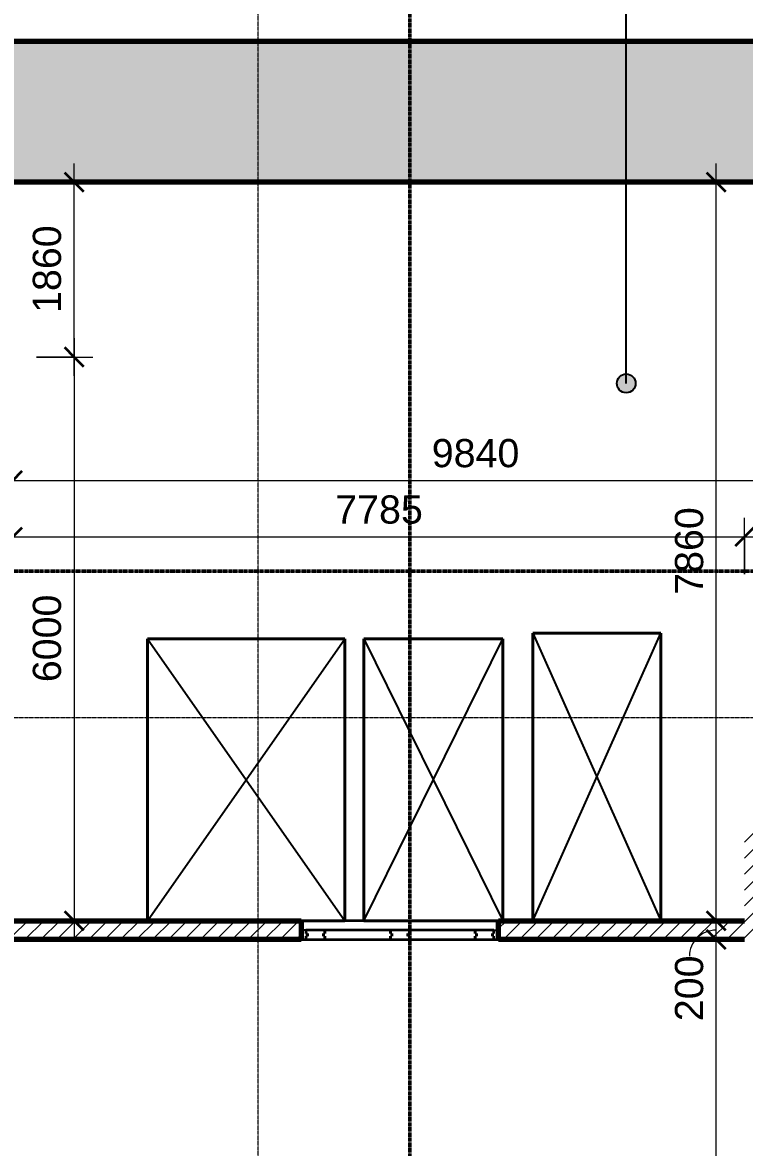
# Model space of a CAD drawing. Header units: millimetres. Extents: x -725999 to -647408, y -21008 to 19019.
# Drawn here: x -690187 to -682507, y -994 to 10979 of the extents above; entities that cross this region are included whole.
import ezdxf

# ---------------------------------------------------------------- set-up
doc = ezdxf.new("R2010")
doc.units = ezdxf.units.MM
doc.linetypes.add('DPA_Grid _ Level 100', pattern=[10, 5.5, -1.6, 1.3, -1.6])
for name, color, linetype, lineweight in [('_ _ A-DETL-OPENING', 1, 'Continuous', 25), ('A-ANNO-DIMS', 1, 'Continuous', 9), ('A-ANNO-DIMS-100', 1, 'Continuous', 9), ('A-DOOR', 3, 'Continuous', 70), ('A-DOOR-E', 2, 'Continuous', 25), ('A-DOOR-FRAM', 3, 'Continuous', 25), ('A-FLOR-E', 2, 'Continuous', 35), ('A-ROOM-IDEN', 3, 'Continuous', 25), ('A-WALL', 5, 'Continuous', 35), ('A-WALL-PATT', 1, 'Continuous', 35), ('G-ANNO-SECL', 3, 'Continuous', 9), ('S-GRID', 251, 'Continuous', 9), ('WALL-E', 2, 'Continuous', 35)]:
    doc.layers.add(name, color=color, linetype=linetype, lineweight=lineweight)
doc.styles.add('Arial_2', font='arial.ttf', dxfattribs={"height": 300})
doc.dimstyles.new('DPA-DIM-3_0_T-T', dxfattribs={"dimscale": 304.8, "dimtxt": 306.07782, "dimasz": 0.656168, "dimexe": 0.656168, "dimexo": 0.0625, "dimgap": 0.164042, "dimtad": 1, "dimdec": 0, "dimzin": 0, "dimdsep": 46, "dimtxsty": 'Arial_2', "dimblk1": 'OBLIQUE', "dimblk2": 'OBLIQUE', "dimsah": 1, "dimcen": 0.09, "dimdle": 0.656168, "dimadec": 8, "dimazin": 0, "dimtfac": 1, "dimtdec": 4, "dimtix": 1, "dimtmove": 0, "dimatfit": 3, "dimfxl": 1.312336, "dimfxlon": 1, "dimtvp": 1, "dimtolj": 1, "dimtzin": 0, "dimarcsym": 2})
doc.dimstyles.new('DPA-DIM-3_0_T-T_1', dxfattribs={"dimscale": 304.8, "dimtxt": 306.07782, "dimasz": 0.656168, "dimexe": 0.656168, "dimexo": 0.0625, "dimgap": 0.164042, "dimtad": 1, "dimdec": 0, "dimzin": 0, "dimdsep": 46, "dimtxsty": 'Arial_2', "dimblk1": 'OBLIQUE', "dimblk2": 'OBLIQUE', "dimsah": 1, "dimcen": 0.09, "dimdle": 0.656168, "dimadec": 8, "dimazin": 0, "dimtfac": 1, "dimtdec": 4, "dimtix": 1, "dimtmove": 1, "dimatfit": 3, "dimfxl": 1.312336, "dimfxlon": 1, "dimtvp": 1, "dimtolj": 1, "dimtzin": 0, "dimarcsym": 2})
pattern_1 = [(45, (0, 0), (-84.852814, 84.852814), [])]

# ---------------------------------------------------------------- blocks, each defined once
blk = doc.blocks.new('DPA_AC-BW - A30_2100 x 2500 mm-8856449-4283-01 ENLARGED LOWER PLATFORM LEVEL - REFLECTED CEILING PLAN - SHEET 4')
at = {"layer": 'A-DOOR', "lineweight": 35}
for p, q in [((-1000, 100), (-1000, 65)), ((-800, 100), (-1000, 100)), ((-1000, 65), (-985, 65)), ((-1000, 35), (-1000, 0)), ((-985, 35), (-1000, 35)), ((-985, 65), (-985, 35)), ((-815, 65), (-800, 65)), ((-815, 35), (-815, 65)), ((-815, 65), (-815, 35)), ((-800, 65), (-815, 65)), ((-800, 35), (-815, 35)), ((-815, 35), (-800, 35)), ((-800, 65), (-800, 100)), ((-800, 100), (-800, 65)), ((-100, 100), (-800, 100)), ((-800, 0), (-800, 35)), ((-800, 35), (-800, 0)), ((-100, 100), (-100, 65)), ((100, 100), (-100, 100)), ((-100, 65), (-100, 100)), ((-100, 65), (-86, 65)), ((-86, 65), (-100, 65)), ((-100, 35), (-100, 0)), ((-86, 35), (-100, 35)), ((-100, 0), (-100, 35)), ((-100, 35), (-86, 35)), ((-85, 65), (-85, 35)), ((-85, 35), (-85, 65)), ((85, 65), (100, 65)), ((85, 35), (85, 65)), ((85, 65), (85, 35)), ((100, 65), (85, 65)), ((100, 35), (85, 35)), ((85, 35), (100, 35)), ((100, 65), (100, 100)), ((100, 100), (100, 65)), ((800, 100), (100, 100)), ((100, 0), (100, 35)), ((100, 35), (100, 0)), ((800, 100), (800, 65)), ((1000, 100), (800, 100)), ((800, 65), (800, 100)), ((800, 65), (815, 65)), ((815, 65), (800, 65)), ((800, 35), (800, 0)), ((815, 35), (800, 35)), ((800, 35), (815, 35)), ((800, 0), (800, 35)), ((815, 65), (815, 35)), ((815, 35), (815, 65)), ((985, 65), (1000, 65)), ((985, 35), (985, 65)), ((1000, 35), (985, 35)), ((1000, 65), (1000, 100)), ((1000, 0), (1000, 35)), ((-1000, 0), (-800, 0)), ((-800, 0), (-100, 0)), ((-100, 0), (100, 0)), ((100, 0), (800, 0)), ((800, 0), (1000, 0))]:
    blk.add_line(p, q, dxfattribs=at)
at = {"layer": 'A-DOOR-E'}
for p, q in [((-1000, 100), (-800, 100)), ((-1000, 65), (-1000, 100)), ((-985, 65), (-1000, 65)), ((-1000, 35), (-985, 35)), ((-1000, 0), (-1000, 35)), ((-985, 35), (-985, 65)), ((-815, 65), (-815, 35)), ((-800, 65), (-815, 65)), ((-815, 35), (-815, 65)), ((-815, 65), (-800, 65)), ((-815, 65), (-800, 65)), ((-815, 35), (-815, 65)), ((-815, 35), (-815, 65)), ((-815, 65), (-800, 65)), ((-800, 65), (-815, 65)), ((-815, 65), (-815, 35)), ((-815, 35), (-815, 65)), ((-815, 65), (-800, 65)), ((-800, 65), (-815, 65)), ((-815, 65), (-815, 35)), ((-815, 65), (-800, 65)), ((-815, 35), (-815, 65)), ((-815, 35), (-800, 35)), ((-800, 35), (-815, 35)), ((-800, 35), (-815, 35)), ((-800, 35), (-815, 35)), ((-815, 35), (-800, 35)), ((-800, 35), (-815, 35)), ((-815, 35), (-800, 35)), ((-800, 35), (-815, 35)), ((-800, 100), (-800, 65)), ((-800, 65), (-800, 100)), ((-800, 100), (-100, 100)), ((-800, 100), (-100, 100)), ((-800, 65), (-800, 100)), ((-800, 65), (-800, 100)), ((-800, 100), (-100, 100)), ((-100, 100), (-800, 100)), ((-800, 100), (-800, 65)), ((-800, 65), (-800, 100)), ((-800, 100), (-100, 100)), ((-100, 100), (-800, 100)), ((-800, 100), (-800, 65)), ((-800, 100), (-100, 100)), ((-800, 65), (-800, 100)), ((-800, 35), (-800, 0)), ((-800, 0), (-800, 35)), ((-800, 0), (-800, 35)), ((-800, 0), (-800, 35)), ((-800, 35), (-800, 0)), ((-800, 0), (-800, 35)), ((-800, 35), (-800, 0)), ((-800, 0), (-800, 35)), ((-100, 100), (100, 100)), ((-100, 65), (-100, 100)), ((-100, 100), (-100, 65)), ((-100, 100), (-100, 65)), ((-100, 100), (-100, 65)), ((-100, 65), (-100, 100)), ((-100, 100), (-100, 65)), ((-100, 65), (-100, 100)), ((-100, 100), (-100, 65)), ((-86, 65), (-100, 65)), ((-100, 65), (-86, 65)), ((-100, 65), (-86, 65)), ((-100, 65), (-85, 65)), ((-86, 65), (-100, 65)), ((-100, 65), (-86, 65)), ((-86, 65), (-100, 65)), ((-100, 65), (-86, 65)), ((-100, 35), (-86, 35)), ((-100, 0), (-100, 35)), ((-100, 35), (-100, 0)), ((-86, 35), (-100, 35)), ((-86, 35), (-100, 35)), ((-100, 35), (-100, 0)), ((-100, 35), (-100, 0)), ((-85, 35), (-100, 35)), ((-100, 35), (-86, 35)), ((-100, 0), (-100, 35)), ((-100, 35), (-100, 0)), ((-86, 35), (-100, 35)), ((-100, 35), (-86, 35)), ((-100, 0), (-100, 35)), ((-86, 35), (-100, 35)), ((-100, 35), (-100, 0)), ((-85, 35), (-85, 65)), ((-85, 65), (-85, 35)), ((-85, 65), (-85, 35)), ((-85, 65), (-85, 35)), ((-85, 35), (-85, 65)), ((-85, 65), (-85, 35)), ((-85, 35), (-85, 65)), ((-85, 65), (-85, 35)), ((85, 65), (85, 35)), ((100, 65), (85, 65)), ((85, 35), (85, 65)), ((85, 65), (100, 65)), ((85, 65), (100, 65)), ((85, 35), (85, 65)), ((85, 35), (85, 65)), ((85, 65), (100, 65)), ((100, 65), (85, 65)), ((85, 65), (85, 35)), ((85, 35), (85, 65)), ((85, 65), (100, 65)), ((100, 65), (85, 65)), ((85, 65), (85, 35)), ((85, 65), (100, 65)), ((85, 35), (85, 65)), ((85, 35), (100, 35)), ((100, 35), (85, 35)), ((100, 35), (85, 35)), ((100, 35), (85, 35)), ((85, 35), (100, 35)), ((100, 35), (85, 35)), ((85, 35), (100, 35)), ((100, 35), (85, 35)), ((100, 100), (100, 65)), ((100, 65), (100, 100)), ((100, 100), (800, 100)), ((100, 100), (800, 100)), ((100, 65), (100, 100)), ((100, 65), (100, 100)), ((100, 100), (800, 100)), ((800, 100), (100, 100)), ((100, 100), (100, 65)), ((100, 65), (100, 100)), ((100, 100), (800, 100)), ((800, 100), (100, 100)), ((100, 100), (100, 65)), ((100, 100), (800, 100)), ((100, 65), (100, 100)), ((100, 35), (100, 0)), ((100, 0), (100, 35)), ((100, 0), (100, 35)), ((100, 0), (100, 35)), ((100, 35), (100, 0)), ((100, 0), (100, 35)), ((100, 35), (100, 0)), ((100, 0), (100, 35)), ((800, 100), (1000, 100)), ((800, 65), (800, 100)), ((800, 100), (800, 65)), ((800, 100), (800, 65)), ((800, 100), (800, 65)), ((800, 65), (800, 100)), ((800, 100), (800, 65)), ((800, 65), (800, 100)), ((800, 100), (800, 65)), ((815, 65), (800, 65)), ((800, 65), (815, 65)), ((800, 65), (815, 65)), ((800, 65), (815, 65)), ((815, 65), (800, 65)), ((800, 65), (815, 65)), ((815, 65), (800, 65)), ((800, 65), (815, 65)), ((800, 35), (815, 35)), ((800, 0), (800, 35)), ((815, 35), (800, 35)), ((800, 35), (800, 0)), ((800, 35), (800, 0)), ((815, 35), (800, 35)), ((815, 35), (800, 35)), ((800, 35), (800, 0)), ((800, 0), (800, 35)), ((800, 35), (815, 35)), ((815, 35), (800, 35)), ((800, 35), (800, 0)), ((800, 0), (800, 35)), ((800, 35), (815, 35)), ((800, 35), (800, 0)), ((815, 35), (800, 35)), ((815, 35), (815, 65)), ((815, 65), (815, 35)), ((815, 65), (815, 35)), ((815, 65), (815, 35)), ((815, 35), (815, 65)), ((815, 65), (815, 35)), ((815, 35), (815, 65)), ((815, 65), (815, 35)), ((985, 65), (985, 35)), ((1000, 65), (985, 65)), ((985, 35), (1000, 35)), ((1000, 100), (1000, 65)), ((1000, 35), (1000, 0)), ((-800, 0), (-1000, 0)), ((-100, 0), (-800, 0)), ((-100, 0), (-800, 0)), ((-100, 0), (-800, 0)), ((-800, 0), (-100, 0)), ((-100, 0), (-800, 0)), ((-800, 0), (-100, 0)), ((-100, 0), (-800, 0)), ((100, 0), (-100, 0)), ((800, 0), (100, 0)), ((800, 0), (100, 0)), ((800, 0), (100, 0)), ((100, 0), (800, 0)), ((800, 0), (100, 0)), ((100, 0), (800, 0)), ((800, 0), (100, 0)), ((1000, 0), (800, 0))]:
    blk.add_line(p, q, dxfattribs=at)
at = {"layer": 'A-DOOR-FRAM'}
for p, q in [((-1050, 100), (-1000, 100)), ((-1050, 0), (-1050, 100)), ((-1000, 0), (-1050, 0)), ((-1000, 100), (-1000, 65)), ((-1000, 65), (-985, 65)), ((-1000, 35), (-1000, 0)), ((-985, 35), (-1000, 35)), ((-985, 65), (-985, 35)), ((985, 65), (985, 35)), ((1000, 65), (985, 65)), ((985, 35), (1000, 35)), ((1000, 100), (1000, 65)), ((1050, 100), (1000, 100)), ((1000, 35), (1000, 0)), ((1050, 0), (1050, 100)), ((1000, 0), (1050, 0))]:
    blk.add_line(p, q, dxfattribs=at)
blk = doc.blocks.new('DIMBLOCK16-4283-01 ENLARGED LOWER PLATFORM LEVEL - REFLECTED CEILING PLAN - SHEET 4')
at = {"layer": 'A-ANNO-DIMS-100'}
for p, q in [((-690292, 6506), (-690292, 5906)), ((-690292, 6106), (-690292, 6506)), ((-680452, 6506), (-680452, 5906)), ((-680452, 6106), (-680452, 6506)), ((-690492, 6106), (-680252, 6106))]:
    blk.add_line(p, q, dxfattribs=at)
at = {"layer": 'A-ANNO-DIMS-100', "lineweight": 35}
for p, q in [((-690292, 6106), (-690192, 6206)), ((-680452, 6106), (-680352, 6206)), ((-690292, 6106), (-690392, 6006)), ((-680452, 6106), (-680552, 6006))]:
    blk.add_line(p, q, dxfattribs=at)
at = {"layer": 'A-ANNO-DIMS-100', "color": 0, "insert": (-685834, 6546), "char_height": 300, "width": 1107.53, "attachment_point": 1, "line_spacing_factor": 0.941778, "style": 'Arial_2'}
blk.add_mtext('9840', dxfattribs=at)
blk = doc.blocks.new('_Oblique')
at = {"color": 0, "linetype": 'ByBlock', "lineweight": -2}
blk.add_line((-0.5, -0.5), (0.5, 0.5), dxfattribs=at)
blk = doc.blocks.new('DIMBLOCK35-4283-01 ENLARGED LOWER PLATFORM LEVEL - REFLECTED CEILING PLAN - SHEET 4')
at = {"layer": 'A-ANNO-DIMS-100'}
for p, q in [((-690292, 5906), (-690292, 5306)), ((-690292, 5506), (-690292, 5906)), ((-682507, 5106), (-682507, 5706)), ((-690492, 5506), (-682507, 5506)), ((-682507, 5506), (-682507, 5106))]:
    blk.add_line(p, q, dxfattribs=at)
at = {"layer": 'A-ANNO-DIMS-100', "lineweight": 35}
for p, q in [((-690292, 5506), (-690192, 5606)), ((-682507, 5506), (-682407, 5606)), ((-690292, 5506), (-690392, 5406)), ((-682507, 5506), (-682607, 5406))]:
    blk.add_line(p, q, dxfattribs=at)
at = {"layer": 'A-ANNO-DIMS-100', "color": 0, "insert": (-686861, 5946), "char_height": 300, "width": 1107.53, "attachment_point": 1, "line_spacing_factor": 0.941778, "style": 'Arial_2'}
blk.add_mtext('7785', dxfattribs=at)
blk = doc.blocks.new('DIMBLOCK36-4283-01 ENLARGED LOWER PLATFORM LEVEL - REFLECTED CEILING PLAN - SHEET 4')
at = {"layer": 'A-ANNO-DIMS-100'}
for p, q in [((-680452, 5906), (-680452, 5306)), ((-680452, 5506), (-680452, 5906)), ((-682507, 5106), (-682507, 5706)), ((-682507, 5506), (-680252, 5506)), ((-682507, 5506), (-682507, 5106))]:
    blk.add_line(p, q, dxfattribs=at)
at = {"layer": 'A-ANNO-DIMS-100', "lineweight": 35}
for p, q in [((-682507, 5506), (-682407, 5606)), ((-680452, 5506), (-680352, 5606)), ((-682507, 5506), (-682607, 5406)), ((-680452, 5506), (-680552, 5406))]:
    blk.add_line(p, q, dxfattribs=at)
at = {"layer": 'A-ANNO-DIMS-100', "color": 0, "insert": (-681941, 5946), "char_height": 300, "width": 1107.53, "attachment_point": 1, "line_spacing_factor": 0.941778, "style": 'Arial_2'}
blk.add_mtext('2055', dxfattribs=at)
blk = doc.blocks.new('DIMBLOCK37-4283-01 ENLARGED LOWER PLATFORM LEVEL - REFLECTED CEILING PLAN - SHEET 4')
at = {"layer": 'A-ANNO-DIMS-100'}
for p, q in [((-689639, 7219), (-689639, 9479)), ((-690039, 9279), (-689439, 9279)), ((-689639, 9279), (-690039, 9279)), ((-690039, 7419), (-689439, 7419)), ((-689639, 7419), (-690039, 7419))]:
    blk.add_line(p, q, dxfattribs=at)
at = {"layer": 'A-ANNO-DIMS-100', "lineweight": 35}
for p, q in [((-689639, 9279), (-689739, 9379)), ((-689639, 9279), (-689539, 9179)), ((-689639, 7419), (-689739, 7519)), ((-689639, 7419), (-689539, 7319))]:
    blk.add_line(p, q, dxfattribs=at)
at = {"layer": 'A-ANNO-DIMS-100', "color": 0, "insert": (-690078, 7888), "char_height": 300, "width": 1107.53, "attachment_point": 1, "rotation": 90, "line_spacing_factor": 0.941778, "style": 'Arial_2'}
blk.add_mtext('1860', dxfattribs=at)
blk = doc.blocks.new('DIMBLOCK39-4283-01 ENLARGED LOWER PLATFORM LEVEL - REFLECTED CEILING PLAN - SHEET 4')
at = {"layer": 'A-ANNO-DIMS-100'}
for p, q in [((-689639, 7619), (-689639, 1219)), ((-690039, 7419), (-689439, 7419)), ((-689639, 7419), (-690039, 7419)), ((-689239, 1419), (-689839, 1419)), ((-689639, 1419), (-689239, 1419))]:
    blk.add_line(p, q, dxfattribs=at)
at = {"layer": 'A-ANNO-DIMS-100', "lineweight": 35}
for p, q in [((-689639, 7419), (-689739, 7519)), ((-689639, 7419), (-689539, 7319)), ((-689639, 1419), (-689739, 1519)), ((-689639, 1419), (-689539, 1319))]:
    blk.add_line(p, q, dxfattribs=at)
at = {"layer": 'A-ANNO-DIMS-100', "color": 0, "insert": (-690078, 3958), "char_height": 300, "width": 1107.53, "attachment_point": 1, "rotation": 90, "line_spacing_factor": 0.941778, "style": 'Arial_2'}
blk.add_mtext('6000', dxfattribs=at)
blk = doc.blocks.new('DIMBLOCK62-4283-01 ENLARGED LOWER PLATFORM LEVEL - REFLECTED CEILING PLAN - SHEET 4')
at = {"layer": 'A-ANNO-DIMS-100', "lineweight": 35}
for p, q in [((-682808, 1219), (-682908, 1319)), ((-682808, 1219), (-682708, 1119)), ((-682808, -6966), (-682908, -6866)), ((-682808, -6966), (-682708, -7066))]:
    blk.add_line(p, q, dxfattribs=at)
at = {"layer": 'A-ANNO-DIMS-100'}
for p, q in [((-683208, 1219), (-682608, 1219)), ((-682808, 1219), (-683208, 1219)), ((-682808, -6966), (-682808, 1219)), ((-683208, -6966), (-682608, -6966)), ((-682808, -6966), (-683208, -6966))]:
    blk.add_line(p, q, dxfattribs=at)
at = {"layer": 'A-ANNO-DIMS-100', "color": 0, "insert": (-683247, -3335), "char_height": 300, "width": 1107.53, "attachment_point": 1, "rotation": 90, "line_spacing_factor": 0.941778, "style": 'Arial_2'}
blk.add_mtext('8185', dxfattribs=at)
blk = doc.blocks.new('DIMBLOCK63-4283-01 ENLARGED LOWER PLATFORM LEVEL - REFLECTED CEILING PLAN - SHEET 4')
at = {"layer": 'A-ANNO-DIMS-100', "lineweight": 35}
for p, q in [((-682808, 1419), (-682908, 1519)), ((-682808, 1219), (-682908, 1319)), ((-682808, 1419), (-682708, 1319)), ((-682808, 1219), (-682708, 1119))]:
    blk.add_line(p, q, dxfattribs=at)
at = {"layer": 'A-ANNO-DIMS-100'}
for p, q in [((-683208, 1419), (-682608, 1419)), ((-682808, 1419), (-683208, 1419)), ((-682808, 1219), (-682808, 1419)), ((-683208, 1219), (-682608, 1219)), ((-682808, 1219), (-683208, 1219))]:
    blk.add_line(p, q, dxfattribs=at)
blk.add_ellipse((-682808, 1042), major_axis=(285, 0), ratio=0.97112, start_param=1.570796, end_param=3.141593, dxfattribs=at)
at = {"layer": 'A-ANNO-DIMS-100', "color": 0, "insert": (-683247, 350), "char_height": 300, "width": 830.65, "attachment_point": 1, "rotation": 90, "line_spacing_factor": 0.941778, "style": 'Arial_2'}
blk.add_mtext('200', dxfattribs=at)
blk = doc.blocks.new('DIMBLOCK64-4283-01 ENLARGED LOWER PLATFORM LEVEL - REFLECTED CEILING PLAN - SHEET 4')
at = {"layer": 'A-ANNO-DIMS-100'}
for p, q in [((-682808, 1419), (-682808, 9479)), ((-683208, 9279), (-682608, 9279)), ((-682808, 9279), (-683208, 9279)), ((-683208, 1419), (-682608, 1419)), ((-682808, 1419), (-683208, 1419))]:
    blk.add_line(p, q, dxfattribs=at)
at = {"layer": 'A-ANNO-DIMS-100', "lineweight": 35}
for p, q in [((-682808, 9279), (-682908, 9379)), ((-682808, 9279), (-682708, 9179)), ((-682808, 1419), (-682908, 1519)), ((-682808, 1419), (-682708, 1319))]:
    blk.add_line(p, q, dxfattribs=at)
at = {"layer": 'A-ANNO-DIMS-100', "color": 0, "insert": (-683247, 4888), "char_height": 300, "width": 1107.53, "attachment_point": 1, "rotation": 90, "line_spacing_factor": 0.941778, "style": 'Arial_2'}
blk.add_mtext('7860', dxfattribs=at)

msp = doc.modelspace()

# ---------------------------------------------------------------- hatches: boundary and pattern name
at = {"layer": 'A-ROOM-IDEN'}
h = msp.add_hatch(color=256, dxfattribs=at)
edge = h.paths.add_edge_path()
edge.add_arc((-683765.4, 7138.4), 100, 0, 360)
at = {"layer": 'A-WALL-PATT', "lineweight": 9}
h = msp.add_hatch(dxfattribs=at)
h.set_pattern_fill('FP_1', color=256, style=0, pattern_type=2)
h.set_pattern_definition([(50, (0, 0), (728.7365, -63.7558), [76.2, -838.2]), (355, (0, 0), (-140.9716, 764.2276), [60.96, -670.56]), (100.451, (60.7, -5.3), (587.77, 700.46675), [64.76, -712.36]), (46.184, (0, 203.2), (1084.3162, -168.171), [114.3, -1257.3]), (96.636, (90.4, 189.2), (949.6099, 989.7098), [97.14, -1068.54]), (351.184, (0, 203.2), (949.6206, 989.7012), [91.44, -1005.84]), (21, (101.6, 152.4), (606.45787, -409.06057), [76.2, -838.2]), (326, (101.6, 152.4), (247.20834, 736.7529), [60.96, -670.56]), (71.451, (152.14, 118.3), (853.66825, 327.6855), [64.76, -712.36]), (37.5, (0, 0), (12.35469, 338.22012), [33.528, -628.904, 33.528, -647.192, -673.1]), (37.5, (0, 0), (12.35469, 338.22012), [-1343.152, 33.528, -639.572]), (7.5, (0, 0), (267.27887, 400.72213), [33.528, -354.584, 33.528, -613.664, -256.54]), (7.5, (0, 0), (267.27887, 400.72213), [-1035.304, 33.528, -223.012]), (327.5, (-226.57, 0), (542.36333, -22.91534), [33.528, -220.472, 33.528, -758.952, -1051.56]), (327.5, (-226.57, 0), (542.36333, -22.91534), [-1046.48, 33.528, -1018.032]), (317.5, (-328.17, 0), (592.51696, 101.7071), [33.528, -296.672, 33.528, -492.76, -746.76]), (317.5, (-328.17, 0), (592.51696, 101.7071), [-856.488, 33.528, -713.232])])
h.paths.add_polyline_path([(-722165.5, 9279), (-653822.4, 9279), (-653822.4, 10779), (-722165.5, 10779)])
h = msp.add_hatch(dxfattribs=at)
h.set_pattern_fill('FP_2', color=256, style=0, pattern_type=2)
h.set_pattern_definition(pattern_1)
h.paths.add_polyline_path([(-682307.3, 1219), (-682307.3, 2359), (-682507.3, 2359), (-682507.3, 1219)])
h = msp.add_hatch(dxfattribs=at)
h.set_pattern_fill('FP_2', color=256, style=0, pattern_type=2)
h.set_pattern_definition(pattern_1)
h.paths.add_polyline_path([(-682507.3, 1219), (-682507.3, 1419), (-685122.4, 1419), (-685122.4, 1219), (-682806.8, 1219)])
h.paths.add_polyline_path([(-687222.4, 1219), (-687222.4, 1419), (-690292.4, 1419), (-690292.4, 1219), (-688273.3, 1219)])

# ---------------------------------------------------------------- linework, layer by layer
at = {"layer": '_ _ A-DETL-OPENING'}
for p, q in [((-684757.4, 1419), (-684757.4, 4479)), ((-684757.4, 4479), (-683397.4, 4479)), ((-684757.4, 4479), (-683397.4, 1419)), ((-684757.2, 1419), (-683397.4, 4479)), ((-683397.4, 4479), (-683397.4, 1419)), ((-688857.4, 1418.6), (-686757.4, 4418.6)), ((-688857.4, 4418.6), (-686757.4, 1418.6)), ((-688857.4, 1418.6), (-688857.4, 4418.6)), ((-688857.4, 4418.6), (-686757.4, 4418.6)), ((-686757.4, 4418.6), (-686757.4, 1418.6)), ((-686557.4, 1419), (-686557.4, 4419)), ((-686557.4, 4419), (-685077.4, 4419)), ((-686557.4, 1419), (-685077.4, 4419)), ((-686557.4, 4418.6), (-685077.4, 1419)), ((-685077.4, 4419), (-685077.4, 1419)), ((-686757.4, 1418.6), (-688857.4, 1418.6)), ((-685077.4, 1419), (-686557.4, 1419)), ((-683397.4, 1419), (-684757.4, 1419))]:
    msp.add_line(p, q, dxfattribs=at)
at = {"layer": 'A-FLOR-E'}
for p, q in [((-722165.5, 9279), (-653823.1, 9279)), ((-653823.1, 9279), (-722165.5, 9279)), ((-715552.4, 9279), (-653822.4, 9279)), ((-653822.4, 9279), (-715552.4, 9279)), ((-683397.4, 4479), (-684757.4, 4479)), ((-684757.4, 4479), (-684757.4, 1419)), ((-684757.4, 4479), (-683397.4, 4479)), ((-684757.4, 1419), (-684757.4, 4479)), ((-683397.4, 1419), (-683397.4, 4479)), ((-683397.4, 4479), (-683397.4, 1419)), ((-688857.4, 4418.6), (-688857.4, 1419)), ((-686757.4, 4418.6), (-688857.4, 4418.6)), ((-688857.4, 1419), (-688857.4, 4418.6)), ((-688857.4, 4418.6), (-686757.4, 4418.6)), ((-686757.4, 1419), (-686757.4, 4418.6)), ((-686757.4, 4418.6), (-686757.4, 1419)), ((-686557.4, 4419), (-686557.4, 1419)), ((-685077.4, 4419), (-686557.4, 4419)), ((-686557.4, 1419), (-686557.4, 4419)), ((-686557.4, 4419), (-685077.4, 4419)), ((-685077.4, 1419), (-685077.4, 4419)), ((-685077.4, 4419), (-685077.4, 1419)), ((-686557.4, 1419), (-685077.4, 1419)), ((-685077.4, 1419), (-686557.4, 1419)), ((-684757.4, 1419), (-683397.4, 1419)), ((-683397.4, 1419), (-684757.4, 1419))]:
    msp.add_line(p, q, dxfattribs=at)
at = {"layer": 'A-ROOM-IDEN'}
msp.add_line((-683765.4, 7138.4), (-683765.4, 13738.3), dxfattribs=at)
msp.add_circle((-683765.4, 7138.4), 100, dxfattribs=at)
at = {"layer": 'A-WALL', "color": 7, "lineweight": 70}
for p, q in [((-722165.5, 10779), (-653822.4, 10779)), ((-653822.4, 9279), (-722165.5, 9279)), ((-690292.4, 1419), (-687222.4, 1419)), ((-687222.4, 1419), (-687222.4, 1319)), ((-687222.4, 1319), (-687222.4, 1219)), ((-685122.4, 1319), (-685122.4, 1419)), ((-685122.4, 1419), (-682507.3, 1419)), ((-685122.4, 1219), (-685122.4, 1319)), ((-687222.4, 1219), (-690292.4, 1219)), ((-682507.3, 1219), (-685122.4, 1219))]:
    msp.add_line(p, q, dxfattribs=at)
at = {"layer": 'G-ANNO-SECL', "linetype": 'DPA_Grid _ Level 100', "lineweight": 50}
for p, q in [((-686066, 15163.3), (-686066, -20658.7)), ((-724187.9, 5139.9), (-670136, 5139.9))]:
    msp.add_line(p, q, dxfattribs=at)
at = {"layer": 'S-GRID', "linetype": 'DPA_Grid _ Level 100'}
for p, q in [((-687682.4, -21007.6), (-687682.4, 18119)), ((-652322.4, 3579), (-724638.4, 3579))]:
    msp.add_line(p, q, dxfattribs=at)
at = {"layer": 'WALL-E'}
for p, q in [((-684757.4, 4478.6), (-683397.4, 4478.6)), ((-683397.4, 4478.6), (-684757.4, 4478.6)), ((-686757.4, 4418.6), (-686757.4, 1419)), ((-686757.4, 1419), (-686757.4, 4418.6)), ((-686557.4, 4418.6), (-685077.4, 4418.6)), ((-685077.3, 4418.6), (-686557.4, 4418.6)), ((-686557.4, 4418.6), (-686557.4, 1419)), ((-686557.4, 1419), (-686557.4, 4418.6)), ((-686467.4, 4418.6), (-685167.4, 4418.6)), ((-685167.4, 4418.6), (-686467.4, 4418.6)), ((-685077.4, 4418.6), (-685077.4, 1419)), ((-685077.4, 1419), (-685077.4, 4418.6)), ((-686757.4, 1419), (-688857.4, 1419)), ((-688857.4, 1419), (-686757.4, 1419)), ((-687222.4, 1419), (-687222.4, 1219)), ((-685122.4, 1419), (-687222.4, 1419)), ((-685077.4, 1419), (-686557.4, 1419)), ((-686557.4, 1419), (-685077.4, 1419)), ((-685122.4, 1419), (-685122.4, 1219)), ((-683397.4, 1419), (-684757.4, 1419)), ((-684757.4, 1419), (-683397.4, 1419)), ((-687222.4, 1219), (-685122.4, 1219))]:
    msp.add_line(p, q, dxfattribs=at)

# ---------------------------------------------------------------- block references
at = {"layer": 'A-DOOR-E', "rotation": 180}
msp.add_blockref('DPA_AC-BW - A30_2100 x 2500 mm-8856449-4283-01 ENLARGED LOWER PLATFORM LEVEL - REFLECTED CEILING PLAN - SHEET 4', (-686172.4, 1319), dxfattribs=at)

# ---------------------------------------------------------------- dimensions: what is measured, and where the dimension line sits
at = {"layer": 'A-ANNO-DIMS'}
for base, p1, p2, angle, override, picture, middle in [((-689638.6, 9279), (-690038.6, 7419), (-690038.6, 9279), 90, {"dimpost": '<>', "dimfxl": 1859.999709}, 'DIMBLOCK37-4283-01 ENLARGED LOWER PLATFORM LEVEL - REFLECTED CEILING PLAN - SHEET 4', (-689841.7, 8349)), ((-682807.6, 9279), (-683207.6, 1419), (-683207.6, 9279), 270, {"dimpost": '<>', "dimfxl": 7860.000256}, 'DIMBLOCK64-4283-01 ENLARGED LOWER PLATFORM LEVEL - REFLECTED CEILING PLAN - SHEET 4', (-683010.8, 5349)), ((-689638.6, 1419), (-690038.6, 7419), (-689238.6, 1419), 90, {"dimpost": '<>', "dimfxl": 6053.098922}, 'DIMBLOCK39-4283-01 ENLARGED LOWER PLATFORM LEVEL - REFLECTED CEILING PLAN - SHEET 4', (-689841.7, 4419)), ((-682807.6, 1219), (-683207.6, -6966.4), (-683207.6, 1219), 270, {"dimpost": '<>', "dimfxl": 8185.411812}, 'DIMBLOCK62-4283-01 ENLARGED LOWER PLATFORM LEVEL - REFLECTED CEILING PLAN - SHEET 4', (-683010.8, -2873.7))]:
    dim = msp.add_linear_dim(base=base, p1=p1, p2=p2, angle=angle, dimstyle='DPA-DIM-3_0_T-T', override=override, dxfattribs=at)
    dim.commit()
    dim.dimension.update_dxf_attribs({"geometry": picture, "text_midpoint": middle})
for base, p1, p2, override, picture, middle in [((-680452.4, 6106.1), (-690292.4, 6506.1), (-680452.4, 6506.1), {"dimpost": '<>', "dimfxl": 9840}, 'DIMBLOCK16-4283-01 ENLARGED LOWER PLATFORM LEVEL - REFLECTED CEILING PLAN - SHEET 4', (-685372.4, 6309.3)), ((-682507.3, 5506.1), (-690292.4, 5906.1), (-682507.3, 5106.1), {"dimpost": '<>', "dimfxl": 7826.021039}, 'DIMBLOCK35-4283-01 ENLARGED LOWER PLATFORM LEVEL - REFLECTED CEILING PLAN - SHEET 4', (-686399.9, 5709.3)), ((-680452.4, 5506.1), (-682507.3, 5106.1), (-680452.4, 5906.1), {"dimpost": '<>', "dimfxl": 2205.203984}, 'DIMBLOCK36-4283-01 ENLARGED LOWER PLATFORM LEVEL - REFLECTED CEILING PLAN - SHEET 4', (-681479.9, 5709.3))]:
    dim = msp.add_linear_dim(base=base, p1=p1, p2=p2, dimstyle='DPA-DIM-3_0_T-T', override=override, dxfattribs=at)
    dim.commit()
    dim.dimension.update_dxf_attribs({"geometry": picture, "text_midpoint": middle})
dim = msp.add_linear_dim(base=(-682807.6, 1419), p1=(-683207.6, 1219), p2=(-683207.6, 1419), angle=270, dimstyle='DPA-DIM-3_0_T-T_1', override={"dimpost": '<>', "dimfxl": 200}, dxfattribs=at)
dim.commit()
dim.dimension.update_dxf_attribs({"geometry": 'DIMBLOCK63-4283-01 ENLARGED LOWER PLATFORM LEVEL - REFLECTED CEILING PLAN - SHEET 4', "text_midpoint": (-683047.1, 764.9), "dimtype": 160, "text_rotation": 90})

doc.saveas('drawing.dxf')
